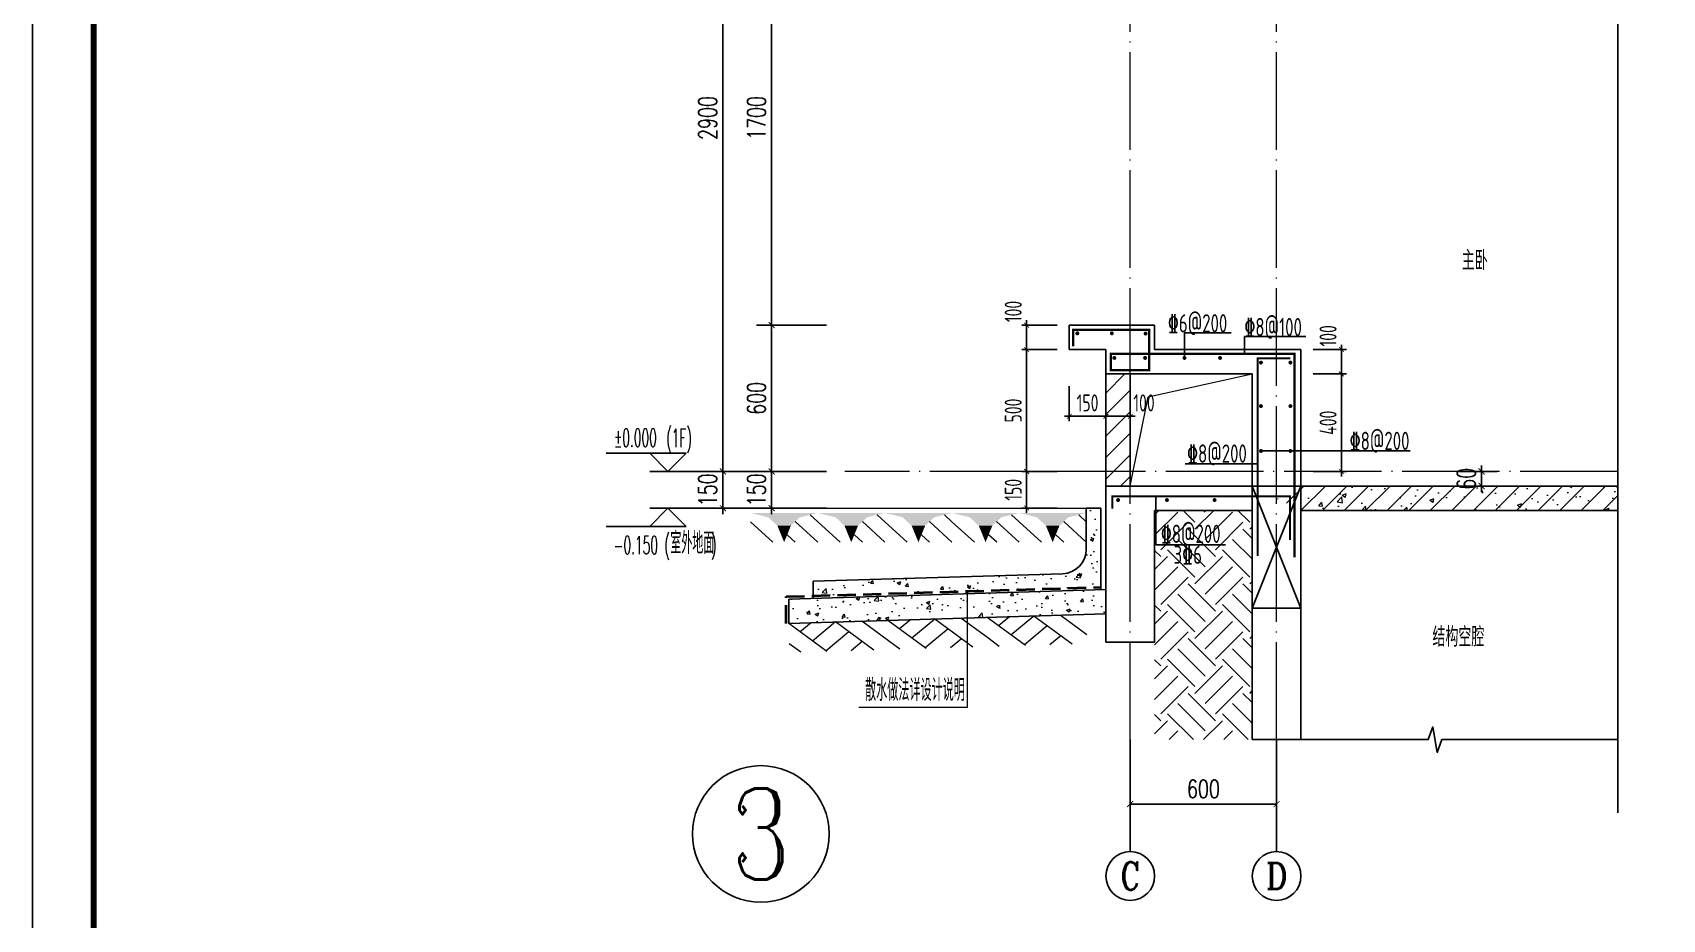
# Model space of a CAD drawing. Extents: x -461650 to 361314, y 245336 to 769729.
# Drawn here: x 232154 to 238836, y 658286 to 661923 of the extents above; entities that cross this region are included whole.
import ezdxf
from ezdxf.enums import TextEntityAlignment as Align

# ---------------------------------------------------------------- set-up
doc = ezdxf.new("R2010")
doc.units = 0
doc.header["$LTSCALE"] = 1000
doc.linetypes.add('DASH', pattern=[0.35, 0.25, -0.1])
doc.linetypes.add('DOTE', pattern=[2.42, 2, -0.2, 0.02, -0.2])
doc.layers.get('0').update_dxf_attribs({"linetype": 'CONTINUOUS'})
doc.layers.get('DEFPOINTS').update_dxf_attribs({"linetype": 'CONTINUOUS'})
for name, color, linetype in [('A-AXIS_TEXT', 7, 'CONTINUOUS'), ('AXIS', 3, 'CONTINUOUS'), ('COLUMN', 4, 'CONTINUOUS'), ('DIM', 2, 'CONTINUOUS'), ('DIM_ELEV', 3, 'CONTINUOUS'), ('DIM_SYMB', 3, 'CONTINUOUS'), ('PUB_DIM', 3, 'CONTINUOUS'), ('PUB_TEXT', 2, 'CONTINUOUS'), ('REIN', 6, 'CONTINUOUS'), ('S-大样-砼线', 7, 'CONTINUOUS'), ('S-引出线', 40, 'CONTINUOUS'), ('TEXT', 2, 'CONTINUOUS'), ('WALL', 5, 'CONTINUOUS'), ('yichutu', 7, 'CONTINUOUS'), ('立面-看线', 251, 'CONTINUOUS')]:
    doc.layers.add(name, color=color, linetype=linetype)
for name, color, linetype, lineweight in [('AXIS_TEXT', 7, 'CONTINUOUS', 20), ('DOTE', 19, 'DOTE', 9), ('PUB_HATCH', 8, 'CONTINUOUS', 9), ('图框', 9, 'CONTINUOUS', 18), ('填充', 251, 'CONTINUOUS', 5), ('平面-排水沟', 86, 'CONTINUOUS', 15), ('立面-中轮廓线', 30, 'CONTINUOUS', 35), ('立面-洞口示意', 152, 'CONTINUOUS', 13), ('粉刷', 251, 'CONTINUOUS', 9)]:
    doc.layers.add(name, color=color, linetype=linetype, lineweight=lineweight)
doc.styles.add('_TCH_AXIS', font='COMPLEX', dxfattribs={"bigfont": 'GBCBIG'})
doc.styles.add('_TCH_DIM', font='SIMPLEX.shx', dxfattribs={"width": 0.7, "bigfont": 'GBCBIG.shx'})
doc.styles.add('_TCH_DIM_T3', font='SIMPLEX', dxfattribs={"width": 0.705882, "bigfont": 'GBCBIG'})
doc.styles.add('COMPLEX', font='COMPLEX')
doc.styles.add('DIM_FONT_T3', font='SIMPLEX', dxfattribs={"width": 0.705882, "bigfont": 'GBCBIG'})
doc.styles.add('TSSD_DIMENSION', font='Tssdeng.shx', dxfattribs={"width": 0.7, "bigfont": 'tssdchn.shx'})
doc.styles.add('TSSD_REIN', font='tssdeng.shx', dxfattribs={"width": 0.7, "height": 300, "bigfont": 'tssdchn.shx'})
doc.dimstyles.new('_TCH_ARCH&&25', dxfattribs={"dimtxt": 74.375, "dimasz": 25, "dimexe": 62.5, "dimexo": 75, "dimgap": 25, "dimtad": 1, "dimdec": 0, "dimzin": 0, "dimdsep": 46, "dimtxsty": '_TCH_DIM_T3', "dimblk": 'ARCHTICK', "dimcen": 0.09, "dimclrt": 7, "dimazin": 0, "dimtfac": 1, "dimtdec": 0, "dimtix": 1, "dimtmove": 2, "dimatfit": 3, "dimldrblk": 'ARCHTICK', "dimfxl": 0, "dimtolj": 1, "dimtzin": 0, "dimarcsym": 0})
doc.dimstyles.new('TSSD_20_20', dxfattribs={"dimtxt": 60, "dimasz": 20, "dimexe": 20, "dimexo": 50, "dimgap": 20, "dimtad": 1, "dimdec": 0, "dimzin": 0, "dimdsep": 46, "dimtxsty": 'TSSD_DIMENSION', "dimblk": 'ARCHTICK', "dimblk1": 'ARCHTICK', "dimblk2": 'ARCHTICK', "dimcen": 0, "dimdle": 20, "dimclrt": 7, "dimadec": 0, "dimazin": 0, "dimtfac": 1, "dimtdec": 0, "dimtix": 1, "dimtmove": 2, "dimatfit": 3, "dimfxl": 0, "dimtolj": 1, "dimtzin": 0, "dimarcsym": 0})
pattern_1 = [(50, (28072.99, 249033.25), (143.452037, -12.550427), [15, -165]), (355, (28072.99, 249033.25), (-27.750267, 150.438427), [12, -132]), (100.4514, (28084.94, 249032.2), (115.701876, 137.88791), [12.74804, -140.22842]), (46.1842, (28072.99, 249073.25), (213.44821, -33.1038), [22.5, -247.5]), (96.6356, (28090.77, 249070.5), (186.93254, 194.82357), [19.12206, -210.3426]), (351.1842, (28072.99, 249073.25), (186.93239, 194.82372), [18, -198]), (21, (28092.99, 249063.25), (119.38141, -80.52378), [15, -165]), (326, (28092.99, 249063.25), (48.663066, 145.03001), [12, -132]), (71.4514, (28102.93, 249056.54), (168.044526, 64.5061), [12.74804, -140.22842]), (37.5, (28072.986, 249033.25), (2.431971, 66.578771), [0, -130.4, 0, -134, 0, -132.5]), (7.5, (28072.986, 249033.25), (52.613907, 78.882342), [0, -76.4, 0, -127.4, 0, -50.5]), (327.5, (28028.386, 249033.25), (106.764487, -4.510974), [0, -50, 0, -156, 0, -207]), (317.5, (28008.39, 249033.25), (116.637234, 20.020996), [0, -65, 0, -103.6, 0, -147])]

# ---------------------------------------------------------------- blocks, each defined once
blk = doc.blocks.new('GFDDDDRG')
at = {"layer": '图框'}
blk.add_lwpolyline([(923310, -107437), (923310, -159999), (893610, -159999), (893610, -107437)], close=True, dxfattribs=at)
blk.add_lwpolyline([(923310, -107437), (923310, -159999), (893610, -159999), (893610, -107437)], close=True, dxfattribs=at)
at = {"layer": '图框', "const_width": 50}
blk.add_lwpolyline([(894110, -159499), (922810, -159499), (922810, -108687), (894110, -108687)], close=True, dxfattribs=at)
blk = doc.blocks.new('$LINEPAT$素土夯实')
at = {"color": 0}
for p, q in [((0, -210), (210, 0)), ((120, -300), (420, 0)), ((420, 0), (608, -188)), ((495, -300), (795, 0)), ((615, 0), (705, -90)), ((315, -105), (502, -293)), ((210, -210), (300, -300)), ((705, -300), (795, -210))]:
    blk.add_line(p, q, dxfattribs=at)
blk = doc.blocks.new('$LinePat$自然土壤')
at = {"color": 0}
for p, q in [((0, -90), (71, -19)), ((0, -300), (211, -89)), ((420, -300), (630, -90)), ((210, -300), (286, -224))]:
    blk.add_line(p, q, dxfattribs=at)
for points in [[(0, 0), (630, 0), (168, -45), (462, -45)], [(168, -45), (462, -45), (252, -132), (378, -132)], [(252, -132), (378, -132), (315, -300)]]:
    blk.add_solid(points, dxfattribs=at)
blk = doc.blocks.new('sanshui')
at = {"layer": '粉刷'}
h = blk.add_hatch(dxfattribs=at)
h.set_pattern_fill('混凝土', color=256, scale=20)
h.set_pattern_definition(pattern_1)
edge = h.paths.add_edge_path()
edge.add_line((346317.8, 427329.6), (346257.8, 427329.6))
edge.add_line((346257.8, 427329.6), (346257.8, 427160.3))
edge.add_arc((346157.8, 427160.3), 100, 271.71836, 360, ccw=False)
edge.add_line((346160.8, 427060.3), (345137.8, 427029.6))
edge.add_line((345137.8, 427029.6), (345137.8, 426969.6))
edge.add_line((345137.8, 426969.6), (346317.8, 427005))
edge.add_line((346317.8, 427005), (346317.8, 427329.6))
h = blk.add_hatch(dxfattribs=at)
h.set_pattern_fill('混凝土', color=256, scale=20)
h.set_pattern_definition(pattern_1)
h.paths.add_polyline_path([(346337.8, 426895.6), (346337.8, 426995.6), (345037.8, 426956.6), (345037.8, 426856.6)])
at = {"layer": 'COLUMN'}
for p, q in [((346257.8, 427329.6), (346317.8, 427329.6)), ((346257.8, 427160.3), (346257.8, 427329.6)), ((346317.8, 426995), (346317.8, 427329.6)), ((346160.8, 427060.3), (345137.8, 427029.6)), ((346338.1, 426995.6), (345037.8, 426956.6)), ((345137.8, 426959.6), (345137.8, 427029.6)), ((345037.8, 426856.6), (345037.8, 426956.6)), ((346338.1, 426895.6), (345037.8, 426856.6))]:
    blk.add_line(p, q, dxfattribs=at)
blk.add_arc((346157.8, 427160.3), 100, 271.71836, 0, dxfattribs=at)
at = {"layer": '立面-中轮廓线', "linetype": 'DASH', "ltscale": 0.3}
blk.add_lwpolyline([(345027.8, 426856.6), (345027.8, 426966.3), (346317.8, 427005)], dxfattribs=at)
at = {"layer": '粉刷'}
blk.add_line((344881.5, 427329.6), (346257.8, 427329.6), dxfattribs=at)
at = {"layer": '粉刷', "yscale": 0.4, "zscale": 0.4}
for name, p, xscale, rotation in [('$LinePat$自然土壤', (345156.8, 427309.6), -0.4369306507241237, 359.9999999999903), ('$LinePat$自然土壤', (345432, 427309.6), -0.4369306507241237, 359.9999999999903), ('$LinePat$自然土壤', (345707.3, 427309.6), -0.4369306507241237, 359.9999999999903), ('$LinePat$自然土壤', (345982.6, 427309.6), -0.4369306507241237, 359.9999999999903), ('$LinePat$自然土壤', (346257.8, 427309.6), -0.4369306507241237, 359.9999999999903), ('$LINEPAT$素土夯实', (345444.5, 426868.8), -0.5117605352322558, 1.718358001643932), ('$LINEPAT$素土夯实', (345851.2, 426881), -0.5117605352322558, 1.718358001643932), ('$LINEPAT$素土夯实', (346257.8, 426893.2), -0.5117605352322558, 1.718358001643932)]:
    blk.add_blockref(name, p, dxfattribs=dict(at, xscale=xscale, rotation=rotation))
blk = doc.blocks.new('yct-1051-594-26275-14850-25-1002.0')
at = {"layer": 'yichutu', "color": 7}
blk.add_lwpolyline([(0, 0), (0, 14850), (26275, 14850), (26275, 0)], close=True, dxfattribs=at)
blk = doc.blocks.new('_ArchTick')
at = {"color": 0, "linetype": 'ByBlock', "const_width": 0.15}
blk.add_lwpolyline([(-0.5, -0.5), (0.5, 0.5)], dxfattribs=at)
blk = doc.blocks.new('*D1223')
at = {"layer": 'DEFPOINTS', "color": 0}
for p in [(237928.2, 660123), (238094.1, 660123), (237928.2, 660063)]:
    blk.add_point(p, dxfattribs=at)
at = {"layer": 'PUB_DIM', "color": 0, "lineweight": -2}
for p, q in [((238003.2, 660123), (238156.6, 660123)), ((238094.1, 660123), (238094.1, 660148)), ((238094.1, 660063), (238094.1, 660123)), ((238003.2, 660063), (238156.6, 660063)), ((238094.1, 660063), (238094.1, 660038))]:
    blk.add_line(p, q, dxfattribs=at)
at = {"layer": 'PUB_DIM', "color": 0, "lineweight": -2, "xscale": 25, "yscale": 25, "zscale": 25}
for p, rotation in [((238094.1, 660123), 270), ((238094.1, 660063), 90)]:
    blk.add_blockref('_ArchTick', p, dxfattribs=dict(at, rotation=rotation))
at = {"layer": 'PUB_DIM', "color": 7, "insert": (238032, 660093), "char_height": 74.38, "attachment_point": 5, "rotation": 90, "style": '_TCH_DIM_T3'}
blk.add_mtext('\\A1;60', dxfattribs=at)
blk = doc.blocks.new('*D1224')
at = {"layer": 'DEFPOINTS', "color": 0}
for p in [(236404, 660523), (236554, 660523), (236554, 660349.3)]:
    blk.add_point(p, dxfattribs=at)
at = {"layer": 'DIM', "color": 0, "lineweight": -2}
for p, q in [((236404, 660473), (236404, 660329.3)), ((236554, 660473), (236554, 660329.3)), ((236384, 660349.3), (236574, 660349.3))]:
    blk.add_line(p, q, dxfattribs=at)
at = {"layer": 'DIM', "color": 0, "lineweight": -2, "xscale": 20, "yscale": 20, "zscale": 20, "rotation": 180}
blk.add_blockref('_ArchTick', (236404, 660349.3), dxfattribs=at)
at = {"layer": 'DIM', "color": 0, "lineweight": -2, "xscale": 20, "yscale": 20, "zscale": 20}
blk.add_blockref('_ArchTick', (236554, 660349.3), dxfattribs=at)
at = {"layer": 'DIM', "color": 7, "insert": (236479, 660404.3), "char_height": 70, "attachment_point": 5, "style": 'TSSD_DIMENSION'}
blk.add_mtext('\\A1;150', dxfattribs=at)
blk = doc.blocks.new('*D1225')
at = {"layer": 'DEFPOINTS', "color": 0}
for p in [(236554, 660523), (236654, 660523), (236654, 660349.3)]:
    blk.add_point(p, dxfattribs=at)
at = {"layer": 'DIM', "color": 0, "lineweight": -2}
for p, q in [((236554, 660473), (236554, 660329.3)), ((236654, 660473), (236654, 660329.3)), ((236534, 660349.3), (236674, 660349.3))]:
    blk.add_line(p, q, dxfattribs=at)
at = {"layer": 'DIM', "color": 0, "lineweight": -2, "xscale": 20, "yscale": 20, "zscale": 20, "rotation": 180}
blk.add_blockref('_ArchTick', (236554, 660349.3), dxfattribs=at)
at = {"layer": 'DIM', "color": 0, "lineweight": -2, "xscale": 20, "yscale": 20, "zscale": 20}
blk.add_blockref('_ArchTick', (236654, 660349.3), dxfattribs=at)
at = {"layer": 'DIM', "color": 7, "insert": (236710.4, 660404.3), "char_height": 70, "attachment_point": 5, "style": 'TSSD_DIMENSION'}
blk.add_mtext('\\A1;100', dxfattribs=at)
blk = doc.blocks.new('*D1226')
at = {"layer": 'AXIS', "color": 0, "lineweight": -2}
for p, q in [((236654, 658948), (236654, 658696.4)), ((237254, 658948), (237254, 658696.4)), ((236654, 658758.9), (237254, 658758.9))]:
    blk.add_line(p, q, dxfattribs=at)
at = {"layer": 'DEFPOINTS', "color": 0}
for p in [(236654, 659023), (237254, 659023), (237254, 658758.9)]:
    blk.add_point(p, dxfattribs=at)
at = {"layer": 'AXIS', "color": 0, "lineweight": -2, "xscale": 25, "yscale": 25, "zscale": 25, "rotation": 180}
blk.add_blockref('_ArchTick', (236654, 658758.9), dxfattribs=at)
at = {"layer": 'AXIS', "color": 0, "lineweight": -2, "xscale": 25, "yscale": 25, "zscale": 25}
blk.add_blockref('_ArchTick', (237254, 658758.9), dxfattribs=at)
at = {"layer": 'AXIS', "color": 7, "insert": (236954, 658821.1), "char_height": 74.38, "attachment_point": 5, "style": '_TCH_DIM_T3'}
blk.add_mtext('\\A1;600', dxfattribs=at)
blk = doc.blocks.new('*D1227')
at = {"layer": 'DEFPOINTS', "color": 0}
for p in [(236229.3, 660723), (236404, 660723), (236404, 660623)]:
    blk.add_point(p, dxfattribs=at)
at = {"layer": 'DIM', "color": 0, "lineweight": -2}
for p, q in [((236354, 660723), (236209.3, 660723)), ((236229.3, 660603), (236229.3, 660743)), ((236354, 660623), (236209.3, 660623))]:
    blk.add_line(p, q, dxfattribs=at)
at = {"layer": 'DIM', "color": 0, "lineweight": -2, "xscale": 20, "yscale": 20, "zscale": 20}
for p, rotation in [((236229.3, 660723), 90), ((236229.3, 660623), 270)]:
    blk.add_blockref('_ArchTick', p, dxfattribs=dict(at, rotation=rotation))
at = {"layer": 'DIM', "color": 7, "insert": (236174.3, 660779.4), "char_height": 70, "attachment_point": 5, "rotation": 90, "style": 'TSSD_DIMENSION'}
blk.add_mtext('\\A1;100', dxfattribs=at)
blk = doc.blocks.new('*D1228')
at = {"layer": 'DEFPOINTS', "color": 0}
for p in [(236229.3, 660623), (236404, 660623), (236404, 660123)]:
    blk.add_point(p, dxfattribs=at)
at = {"layer": 'DIM', "color": 0, "lineweight": -2}
for p, q in [((236229.3, 660103), (236229.3, 660643)), ((236354, 660623), (236209.3, 660623)), ((236354, 660123), (236209.3, 660123))]:
    blk.add_line(p, q, dxfattribs=at)
at = {"layer": 'DIM', "color": 0, "lineweight": -2, "xscale": 20, "yscale": 20, "zscale": 20}
for p, rotation in [((236229.3, 660623), 90), ((236229.3, 660123), 270)]:
    blk.add_blockref('_ArchTick', p, dxfattribs=dict(at, rotation=rotation))
at = {"layer": 'DIM', "color": 7, "insert": (236174.3, 660373), "char_height": 70, "attachment_point": 5, "rotation": 90, "style": 'TSSD_DIMENSION'}
blk.add_mtext('\\A1;500', dxfattribs=at)
blk = doc.blocks.new('*D1229')
at = {"layer": 'DEFPOINTS', "color": 0}
for p in [(236229.3, 660123), (236404, 660123), (236404, 659973)]:
    blk.add_point(p, dxfattribs=at)
at = {"layer": 'DIM', "color": 0, "lineweight": -2}
for p, q in [((236354, 660123), (236209.3, 660123)), ((236229.3, 659953), (236229.3, 660143)), ((236354, 659973), (236209.3, 659973))]:
    blk.add_line(p, q, dxfattribs=at)
at = {"layer": 'DIM', "color": 0, "lineweight": -2, "xscale": 20, "yscale": 20, "zscale": 20}
for p, rotation in [((236229.3, 660123), 90), ((236229.3, 659973), 270)]:
    blk.add_blockref('_ArchTick', p, dxfattribs=dict(at, rotation=rotation))
at = {"layer": 'DIM', "color": 7, "insert": (236174.3, 660048), "char_height": 70, "attachment_point": 5, "rotation": 90, "style": 'TSSD_DIMENSION'}
blk.add_mtext('\\A1;150', dxfattribs=at)
blk = doc.blocks.new('*D1230')
at = {"layer": 'DEFPOINTS', "color": 0}
for p in [(237354, 660623), (237519.9, 660623), (237354, 660523)]:
    blk.add_point(p, dxfattribs=at)
at = {"layer": 'DIM', "color": 0, "lineweight": -2}
for p, q in [((237519.9, 660503), (237519.9, 660643)), ((237404, 660623), (237539.9, 660623)), ((237404, 660523), (237539.9, 660523))]:
    blk.add_line(p, q, dxfattribs=at)
at = {"layer": 'DIM', "color": 0, "lineweight": -2, "xscale": 20, "yscale": 20, "zscale": 20}
for p, rotation in [((237519.9, 660623), 90), ((237519.9, 660523), 270)]:
    blk.add_blockref('_ArchTick', p, dxfattribs=dict(at, rotation=rotation))
at = {"layer": 'DIM', "color": 7, "insert": (237464.9, 660679.4), "char_height": 70, "attachment_point": 5, "rotation": 90, "style": 'TSSD_DIMENSION'}
blk.add_mtext('\\A1;100', dxfattribs=at)
blk = doc.blocks.new('*D1231')
at = {"layer": 'DEFPOINTS', "color": 0}
for p in [(235183.8, 660123), (235483.8, 660123), (235483.8, 659972.5)]:
    blk.add_point(p, dxfattribs=at)
at = {"layer": 'PUB_DIM', "color": 0, "lineweight": -2}
for p, q in [((235408.8, 660123), (235121.3, 660123)), ((235183.8, 660123), (235183.8, 660148)), ((235183.8, 659972.5), (235183.8, 660123)), ((235408.8, 659972.5), (235121.3, 659972.5)), ((235183.8, 659972.5), (235183.8, 659947.5))]:
    blk.add_line(p, q, dxfattribs=at)
at = {"layer": 'PUB_DIM', "color": 0, "lineweight": -2, "xscale": 25, "yscale": 25, "zscale": 25}
for p, rotation in [((235183.8, 660123), 270), ((235183.8, 659972.5), 90)]:
    blk.add_blockref('_ArchTick', p, dxfattribs=dict(at, rotation=rotation))
at = {"layer": 'PUB_DIM', "color": 7, "insert": (235121.6, 660047.7), "char_height": 74.38, "attachment_point": 5, "rotation": 90, "style": '_TCH_DIM_T3'}
blk.add_mtext('\\A1;150', dxfattribs=at)
blk = doc.blocks.new('*D1232')
at = {"layer": 'DEFPOINTS', "color": 0}
for p in [(235183.8, 660723), (235483.8, 660723), (235483.8, 660123)]:
    blk.add_point(p, dxfattribs=at)
at = {"layer": 'PUB_DIM', "color": 0, "lineweight": -2}
for p, q in [((235408.8, 660723), (235121.3, 660723)), ((235183.8, 660123), (235183.8, 660723)), ((235408.8, 660123), (235121.3, 660123))]:
    blk.add_line(p, q, dxfattribs=at)
at = {"layer": 'PUB_DIM', "color": 0, "lineweight": -2, "xscale": 25, "yscale": 25, "zscale": 25}
for p, rotation in [((235183.8, 660723), 90), ((235183.8, 660123), 270)]:
    blk.add_blockref('_ArchTick', p, dxfattribs=dict(at, rotation=rotation))
at = {"layer": 'PUB_DIM', "color": 7, "insert": (235121.6, 660423), "char_height": 74.38, "attachment_point": 5, "rotation": 90, "style": '_TCH_DIM_T3'}
blk.add_mtext('\\A1;600', dxfattribs=at)
blk = doc.blocks.new('*D1233')
at = {"layer": 'DEFPOINTS', "color": 0}
for p in [(235183.8, 662423), (235483.8, 662423), (235483.8, 660723)]:
    blk.add_point(p, dxfattribs=at)
at = {"layer": 'PUB_DIM', "color": 0, "lineweight": -2}
for p, q in [((235408.8, 662423), (235121.3, 662423)), ((235183.8, 660723), (235183.8, 662423)), ((235408.8, 660723), (235121.3, 660723))]:
    blk.add_line(p, q, dxfattribs=at)
at = {"layer": 'PUB_DIM', "color": 0, "lineweight": -2, "xscale": 25, "yscale": 25, "zscale": 25}
for p, rotation in [((235183.8, 662423), 90), ((235183.8, 660723), 270)]:
    blk.add_blockref('_ArchTick', p, dxfattribs=dict(at, rotation=rotation))
at = {"layer": 'PUB_DIM', "color": 7, "insert": (235121.6, 661573), "char_height": 74.38, "attachment_point": 5, "rotation": 90, "style": '_TCH_DIM_T3'}
blk.add_mtext('\\A1;1700', dxfattribs=at)
blk = doc.blocks.new('*D1251')
at = {"layer": 'DEFPOINTS', "color": 0}
for p in [(234983.8, 660123), (235483.8, 660123), (235483.8, 659972.5)]:
    blk.add_point(p, dxfattribs=at)
at = {"layer": 'PUB_DIM', "color": 0, "lineweight": -2}
for p, q in [((235408.8, 660123), (234921.3, 660123)), ((234983.8, 660123), (234983.8, 660148)), ((234983.8, 659972.5), (234983.8, 660123)), ((235408.8, 659972.5), (234921.3, 659972.5)), ((234983.8, 659972.5), (234983.8, 659947.5))]:
    blk.add_line(p, q, dxfattribs=at)
at = {"layer": 'PUB_DIM', "color": 0, "lineweight": -2, "xscale": 25, "yscale": 25, "zscale": 25}
for p, rotation in [((234983.8, 660123), 270), ((234983.8, 659972.5), 90)]:
    blk.add_blockref('_ArchTick', p, dxfattribs=dict(at, rotation=rotation))
at = {"layer": 'PUB_DIM', "color": 7, "insert": (234921.6, 660047.7), "char_height": 74.38, "attachment_point": 5, "rotation": 90, "style": '_TCH_DIM_T3'}
blk.add_mtext('\\A1;150', dxfattribs=at)
blk = doc.blocks.new('*D1252')
at = {"layer": 'DEFPOINTS', "color": 0}
for p in [(234983.8, 663023), (235483.8, 663023), (235483.8, 660123)]:
    blk.add_point(p, dxfattribs=at)
at = {"layer": 'PUB_DIM', "color": 0, "lineweight": -2}
for p, q in [((235408.8, 663023), (234921.3, 663023)), ((234983.8, 660123), (234983.8, 663023)), ((235408.8, 660123), (234921.3, 660123))]:
    blk.add_line(p, q, dxfattribs=at)
at = {"layer": 'PUB_DIM', "color": 0, "lineweight": -2, "xscale": 25, "yscale": 25, "zscale": 25}
for p, rotation in [((234983.8, 663023), 90), ((234983.8, 660123), 270)]:
    blk.add_blockref('_ArchTick', p, dxfattribs=dict(at, rotation=rotation))
at = {"layer": 'PUB_DIM', "color": 7, "insert": (234921.6, 661573), "char_height": 74.38, "attachment_point": 5, "rotation": 90, "style": '_TCH_DIM_T3'}
blk.add_mtext('\\A1;2900', dxfattribs=at)
blk = doc.blocks.new('_AXISO')
blk.add_circle((0, 0), 0.5)
at = {"layer": 'A-AXIS_TEXT', "style": 'COMPLEX', "width": 1.041667}
blk.add_attdef('A', text='', height=0.56, dxfattribs=at).set_placement((-0.25, -0.28), (0.25, -0.28), align=Align.FIT)
blk = doc.blocks.new('20210809.02264474')
at = {"layer": 'REIN', "const_width": 9}
for points in [[(87154.5, 67468.2), (87154.5, 67535.4), (87466.6, 67535.4), (87466.6, 67369.4), (87309.3, 67369.4), (87309.3, 67436.6), (88061.9, 67436.6), (88061.9, 66601.6)], [(87910.8, 66607.2), (87910.8, 67418.4), (88045.5, 67418.4)], [(87315.3, 66801.7), (87315.3, 66852.1), (88043.8, 66852.1), (88043.8, 66672.6)]]:
    blk.add_lwpolyline(points, dxfattribs=at)
at = {"layer": 'REIN', "const_width": 8}
for points in [[(87167.8, 67520.8, 1), (87175.8, 67520.8, 1)], [(87309.3, 67520.8, 1), (87317.3, 67520.8, 1)], [(87447.5, 67519.9, 1), (87455.5, 67519.9, 1)], [(87319.5, 67419.9, 1), (87327.5, 67419.9, 1)], [(87445.5, 67419.9, 1), (87453.5, 67419.9, 1)], [(87606.9, 67419.9, 1), (87614.9, 67419.9, 1)], [(87752.9, 67419.9, 1), (87760.9, 67419.9, 1)], [(87920.5, 67400.7, 1), (87928.5, 67400.7, 1)], [(88041.3, 67400.7, 1), (88049.3, 67400.7, 1)], [(87920.5, 67222.4, 1), (87928.5, 67222.4, 1)], [(88041.3, 67222.4, 1), (88049.3, 67222.4, 1)], [(87920.5, 67038.2, 1), (87928.5, 67038.2, 1)], [(88041.3, 67038.2, 1), (88049.3, 67038.2, 1)], [(87334.7, 66837, 1), (87342.7, 66837, 1)], [(87535.2, 66837, 1), (87543.2, 66837, 1)], [(87730.4, 66837, 1), (87738.4, 66837, 1)]]:
    blk.add_lwpolyline(points, format="xyb", close=True, dxfattribs=at)
at = {"layer": 'S-引出线'}
for p, q in [((87610.9, 67419.9), (87610.9, 67523.1)), ((87610.9, 67523.1), (87803.1, 67523.1)), ((87924.5, 67038.2), (88536.4, 67038.2)), ((87613.5, 66985.2), (87910.8, 66985.2)), ((87493.6, 66852.1), (87493.6, 66653.9)), ((87493.6, 66653.9), (87778.8, 66653.9))]:
    blk.add_line(p, q, dxfattribs=at)
blk.add_lwpolyline([(87857.5, 67436.6), (87857.5, 67507.5), (88108.6, 67507.5)], dxfattribs=at)
at = {"layer": 'TEXT', "style": 'TSSD_REIN', "width": 0.7}
for s, p in [('%%1326@200', (87543, 67524.5)), ('%%1328@100', (87856.5, 67509)), ('%%1328@200', (88288.3, 67042.3)), ('%%1328@200', (87621.6, 66990.2)), ('%%1328@200', (87514, 66661)), ('3%%1326', (87566.3, 66575.2))]:
    blk.add_text(s, height=75, rotation=0, dxfattribs=at).set_placement(p)
blk = doc.blocks.new('20210809.03232467')
at = {"layer": 'S-大样-砼线'}
for p, q in [((87154.5, 67080.9), (87354.5, 66580.9)), ((87354.5, 67080.9), (87154.5, 66580.9))]:
    blk.add_line(p, q, dxfattribs=at)
blk.add_lwpolyline([(87354.5, 67080.9), (87154.5, 67080.9), (87154.5, 66580.9), (87354.5, 66580.9)], close=True, dxfattribs=at)
blk = doc.blocks.new('*D2001')
at = {"layer": 'DEFPOINTS', "color": 0}
for p in [(237354, 660523), (237519.9, 660523), (237354, 660123)]:
    blk.add_point(p, dxfattribs=at)
at = {"layer": 'DIM', "color": 0, "lineweight": -2}
for p, q in [((237404, 660523), (237539.9, 660523)), ((237519.9, 660103), (237519.9, 660543)), ((237404, 660123), (237539.9, 660123))]:
    blk.add_line(p, q, dxfattribs=at)
at = {"layer": 'DIM', "color": 0, "lineweight": -2, "xscale": 20, "yscale": 20, "zscale": 20}
for p, rotation in [((237519.9, 660523), 90), ((237519.9, 660123), 270)]:
    blk.add_blockref('_ArchTick', p, dxfattribs=dict(at, rotation=rotation))
at = {"layer": 'DIM', "color": 7, "insert": (237464.9, 660323), "char_height": 70, "attachment_point": 5, "rotation": 90, "style": 'TSSD_DIMENSION'}
blk.add_mtext('\\A1;400', dxfattribs=at)

msp = doc.modelspace()

# ---------------------------------------------------------------- hatches: boundary and pattern name
h = msp.add_hatch()
h.set_pattern_fill('普通砖', color=256, scale=25, style=0)
h.set_pattern_definition([(45, (-737876.647, 828610.89), (-44.1941915, 44.1941915), [])])
h.paths.add_polyline_path([(236553.95, 660062.98), (236653.95, 660062.98), (236653.95, 660522.98), (236553.95, 660522.98)])
at = {"layer": 'PUB_HATCH'}
h = msp.add_hatch(dxfattribs=at)
h.set_pattern_fill('钢筋混凝土', color=256, scale=25, style=0)
h.set_pattern_definition([(45, (-737876.647, 828566.014), (-44.194174, 44.194174), []), (50, (-737876.65, 828566.01), (179.315046, -15.688034), [18.75, -206.25]), (355, (-737876.65, 828566.01), (-34.687833, 188.048033), [15, -165]), (100.4514, (-737861.7, 828564.7), (144.627345, 172.359886), [15.935047, -175.285528]), (46.1842, (-737876.65, 828616.01), (266.81026, -41.379754), [28.125, -309.375]), (96.6356, (-737854.4, 828612.57), (233.665676, 243.52947), [23.90257, -262.92825]), (351.1842, (-737876.65, 828616.01), (233.66549, 243.52965), [22.5, -247.5]), (21, (-737851.65, 828603.51), (149.226763, -100.654723), [18.75, -206.25]), (326, (-737851.65, 828603.51), (60.828833, 181.28751), [15, -165]), (71.4514, (-737839.21, 828595.13), (210.055657, 80.632624), [15.935047, -175.285528]), (37.5, (-737876.647, 828566.014), (3.039964, 83.2234635), [0, -163, 0, -167.5, 0, -165.625]), (7.5, (-737876.65, 828566.01), (65.767384, 98.602928), [0, -95.5, 0, -159.25, 0, -63.125]), (327.5, (-737932.397, 828566.014), (133.455609, -5.638718), [0, -62.5, 0, -195, 0, -258.75]), (317.5, (-737957.4, 828566.01), (145.796542, 25.026246), [0, -81.25, 0, -129.5, 0, -183.75])])
h.paths.add_polyline_path([(238652.48, 660062.98), (237353.95, 660062.98), (237253.95, 660012.98), (237353.95, 659962.98), (238652.48, 659962.98)])
at = {"layer": '填充'}
h = msp.add_hatch(dxfattribs=at)
h.set_pattern_fill('EARTH', color=250, scale=50, angle=45, style=0)
h.set_pattern_definition([(45, (-878344.32, 203829.61), (0, 224.506403), [158.75, -158.75]), (45, (-878386.42, 203871.7), (0, 224.506403), [158.75, -158.75]), (45, (-878428.51, 203913.8), (0, 224.506403), [158.75, -158.75]), (135, (-878428.51, 203941.86), (-224.506403, 0), [158.75, -158.75]), (135, (-878386.42, 203983.96), (-224.506403, 0), [158.75, -158.75]), (135, (-878344.32, 204026.05), (-224.506403, 0), [158.75, -158.75])])
h.paths.add_polyline_path([(237153.95, 659022.98), (237153.95, 659962.99), (236753.95, 659962.98), (236753.95, 659022.98)])

# ---------------------------------------------------------------- linework, layer by layer
at = {"layer": 'AXIS'}
for p, q in [((236653.92, 659022.98), (236653.92, 658563.59)), ((237253.92, 659022.98), (237253.92, 658563.59))]:
    msp.add_line(p, q, dxfattribs=at)
at = {"layer": 'AXIS', "color": 6}
msp.add_circle((235139.34, 658636.4), 280, dxfattribs=at)
at = {"layer": 'DIM_ELEV'}
for p, q in [((234833.76, 660197.98), (234505.76, 660197.98)), ((234758.76, 660122.98), (234683.76, 660197.98)), ((234758.76, 660122.98), (234833.76, 660197.98)), ((235183.76, 660122.98), (234683.76, 660122.98)), ((234758.76, 659972.51), (234683.76, 659897.51)), ((235183.76, 659972.51), (234683.76, 659972.51)), ((234758.76, 659972.51), (234833.76, 659897.51)), ((234833.76, 659897.51), (234505.76, 659897.51))]:
    msp.add_line(p, q, dxfattribs=at)
at = {"layer": 'DIM_SYMB'}
for points in [[(238652.48, 678042.98), (238652.48, 668411.11), (238704.98, 668392), (238599.98, 668373.48), (238652.48, 668354.86), (238652.48, 658722.98)], [(237153.95, 659022.98), (237875.09, 659022.98), (237894.2, 659075.48), (237912.71, 658970.48), (237931.34, 659022.98), (238652.48, 659022.98)]]:
    msp.add_lwpolyline(points, dxfattribs=at)
at = {"layer": 'DOTE', "color": 1, "linetype": 'DOTE', "ltscale": 0.2}
for p, q in [((236653.95, 659022.98), (236653.95, 678622.98)), ((237253.95, 659022.98), (237253.95, 678622.98)), ((238652.48, 660122.98), (235483.76, 660122.98))]:
    msp.add_line(p, q, dxfattribs=at)
at = {"layer": 'WALL'}
for p, q in [((236753.95, 660722.98), (236403.95, 660722.98)), ((236403.95, 660622.98), (236403.95, 660722.98)), ((236753.95, 660622.98), (236753.95, 660722.98)), ((236553.95, 660622.98), (236403.95, 660622.98)), ((236553.95, 660522.98), (236553.95, 660622.98)), ((237353.95, 660622.98), (236753.95, 660622.98)), ((237353.95, 660062.98), (237353.95, 660622.98)), ((236660.64, 660522.98), (236553.95, 660522.98)), ((236553.95, 660062.98), (236553.95, 660522.98)), ((236553.95, 660522.98), (236653.95, 660522.98)), ((236653.95, 660062.98), (236653.95, 660522.98)), ((237153.95, 660522.98), (236660.64, 660522.98)), ((237153.95, 660062.98), (237153.95, 660522.98)), ((236553.95, 659422.98), (236553.95, 660062.98)), ((237153.95, 660062.98), (236553.95, 660062.98)), ((238652.48, 660062.98), (237353.95, 660062.98)), ((238652.48, 659962.98), (238652.48, 660062.98)), ((236753.95, 659422.98), (236753.95, 659962.98)), ((237153.95, 659962.98), (236753.95, 659962.98)), ((237153.95, 659022.98), (237153.95, 659962.98)), ((238652.48, 659962.98), (237353.95, 659962.98)), ((237353.95, 659022.98), (237353.95, 659962.98)), ((236553.95, 659422.98), (236753.95, 659422.98)), ((237153.95, 659022.98), (237353.95, 659022.98))]:
    msp.add_line(p, q, dxfattribs=at)
at = {"layer": '平面-排水沟'}
for p, q in [((235984.93, 659623.39), (235984.93, 659155.55)), ((235984.93, 659155.55), (235540.8, 659155.55))]:
    msp.add_line(p, q, dxfattribs=at)
at = {"layer": '平面-排水沟', "const_width": 6.67}
msp.add_lwpolyline([(235984.93, 659626.72, 1), (235984.93, 659620.06, 1)], format="xyb", close=True, dxfattribs=at)
at = {"layer": '立面-洞口示意'}
msp.add_lwpolyline([(236653.95, 660062.98), (236728.11, 660429.5), (237153.95, 660522.98)], dxfattribs=at)

# ---------------------------------------------------------------- block references
at = {"xscale": 0.5, "yscale": 0.5, "zscale": 0.5}
msp.add_blockref('GFDDDDRG', (-214651.04, 734849.49), dxfattribs=at)
msp.add_blockref('sanshui', (-109784.17, 232643.35))
at = {"layer": 'AXIS'}
ref = msp.add_blockref('_AXISO', (236653.92, 658463.59), dxfattribs=dict(at, xscale=200, yscale=200, zscale=200))
ref.add_attrib('A', 'C', dxfattribs={"layer": 'AXIS_TEXT', "height": 113.92, "style": '_TCH_AXIS'}).set_placement((236613.23, 658406.63), (236694.61, 658406.63), align=Align.FIT)
ref = msp.add_blockref('_AXISO', (237253.92, 658463.59), dxfattribs=dict(at, xscale=200, yscale=200, zscale=200))
ref.add_attrib('A', 'D', dxfattribs={"layer": 'AXIS_TEXT', "height": 108.81, "style": '_TCH_AXIS'}).set_placement((237209.88, 658409.18), (237297.96, 658409.18), align=Align.FIT)
at = {"layer": 'REIN'}
msp.add_blockref('20210809.02264474', (149265.3, 593168.83), dxfattribs=at)
at = {"layer": 'yichutu', "rotation": 270}
msp.add_blockref('yct-1051-594-26275-14850-25-1002.0', (232153.85, 681131.01), dxfattribs=at)
at = {"layer": '立面-看线'}
msp.add_blockref('20210809.03232467', (149999.44, 592982.04), dxfattribs=at)

# ---------------------------------------------------------------- texts
at = {"layer": 'AXIS_TEXT', "color": 6, "style": '_TCH_AXIS'}
msp.add_text('3', height=372.76, dxfattribs=at).set_placement((235015.09, 658450.02), (235263.59, 658450.02), align=Align.FIT)
at = {"layer": 'PUB_TEXT'}
for s, height, style, width, p in [('主卧', 80, 'TSSD_REIN', 0.7, (238013.17, 660948.61)), ('(1F)', 74.375, '_TCH_DIM', 0.494118, (234752.13, 660223.01)), ('%%P0.000', 74.375, '_TCH_DIM', 0.494118, (234536.76, 660224.23)), ('-0.150', 74.375, '_TCH_DIM', 0.494118, (234535.36, 659783.76)), ('(', 74.38, '_TCH_DIM', 0.494118, (234744.08, 659784.99)), ('室外地面', 89.362, '_TCH_DIM', 0.7, (234768.58, 659784.99)), (')', 74.38, '_TCH_DIM', 0.494118, (234935.39, 659784.99)), ('结构空腔', 80, 'TSSD_REIN', 0.7, (237892.97, 659404.4)), ('散水做法详设计说明', 89.362, 'DIM_FONT_T3', 0.705882, (235567.05, 659181.8))]:
    msp.add_text(s, height=height, dxfattribs=dict(at, style=style, width=width)).set_placement(p)

# ---------------------------------------------------------------- dimensions: what is measured, and where the dimension line sits
at = {"layer": 'AXIS'}
dim = msp.add_aligned_dim(p1=(236653.95, 659022.98), p2=(237253.95, 659022.98), distance=-264.03, dimstyle='_TCH_ARCH&&25', dxfattribs=at)
dim.commit()
dim.dimension.update_dxf_attribs({"geometry": '*D1226', "text_midpoint": (236953.95, 658821.13)})
at = {"layer": 'DIM'}
for base, p1, p2, angle, picture, middle in [((236229.34, 660722.98), (236403.95, 660622.98), (236403.95, 660722.98), 90, '*D1227', (236174.34, 660779.43)), ((237519.91, 660622.98), (237353.95, 660522.98), (237353.95, 660622.98), 90, '*D1230', (237464.91, 660679.43)), ((236653.95, 660349.27), (236553.95, 660522.98), (236653.95, 660522.98), 0, '*D1225', (236710.4, 660404.27))]:
    dim = msp.add_linear_dim(base=base, p1=p1, p2=p2, angle=angle, dimstyle='TSSD_20_20', override={"dimtxt": 70}, dxfattribs=at)
    dim.commit()
    dim.dimension.update_dxf_attribs({"geometry": picture, "text_midpoint": middle, "dimtype": 161})
for p1, p2, distance, picture, middle in [((236403.95, 660122.98), (236403.95, 660622.98), 174.61, '*D1228', (236174.34, 660372.98)), ((236403.95, 660522.98), (236553.95, 660522.98), -173.71, '*D1224', (236478.95, 660404.27)), ((237353.95, 660122.98), (237353.95, 660522.98), -165.96, '*D2001', (237464.91, 660322.98)), ((236403.95, 659972.98), (236403.95, 660122.98), 174.61, '*D1229', (236174.34, 660047.98))]:
    dim = msp.add_aligned_dim(p1=p1, p2=p2, distance=distance, dimstyle='TSSD_20_20', override={"dimtxt": 70}, dxfattribs=at)
    dim.commit()
    dim.dimension.update_dxf_attribs({"geometry": picture, "text_midpoint": middle})
at = {"layer": 'PUB_DIM'}
for p1, p2, distance, picture, middle in [((235483.76, 660122.98), (235483.76, 663022.98), 500, '*D1252', (234921.57, 661572.98)), ((235483.76, 660722.98), (235483.76, 662422.98), 300, '*D1233', (235121.57, 661572.98)), ((235483.76, 660122.98), (235483.76, 660722.98), 300, '*D1232', (235121.57, 660422.98)), ((235483.76, 659972.51), (235483.76, 660122.98), 500, '*D1251', (234921.57, 660047.75)), ((235483.76, 659972.51), (235483.76, 660122.98), 300, '*D1231', (235121.57, 660047.75)), ((237928.18, 660062.98), (237928.18, 660122.98), -165.96, '*D1223', (238031.95, 660092.98))]:
    dim = msp.add_aligned_dim(p1=p1, p2=p2, distance=distance, dimstyle='_TCH_ARCH&&25', dxfattribs=at)
    dim.commit()
    dim.dimension.update_dxf_attribs({"geometry": picture, "text_midpoint": middle})

doc.saveas('drawing.dxf')
